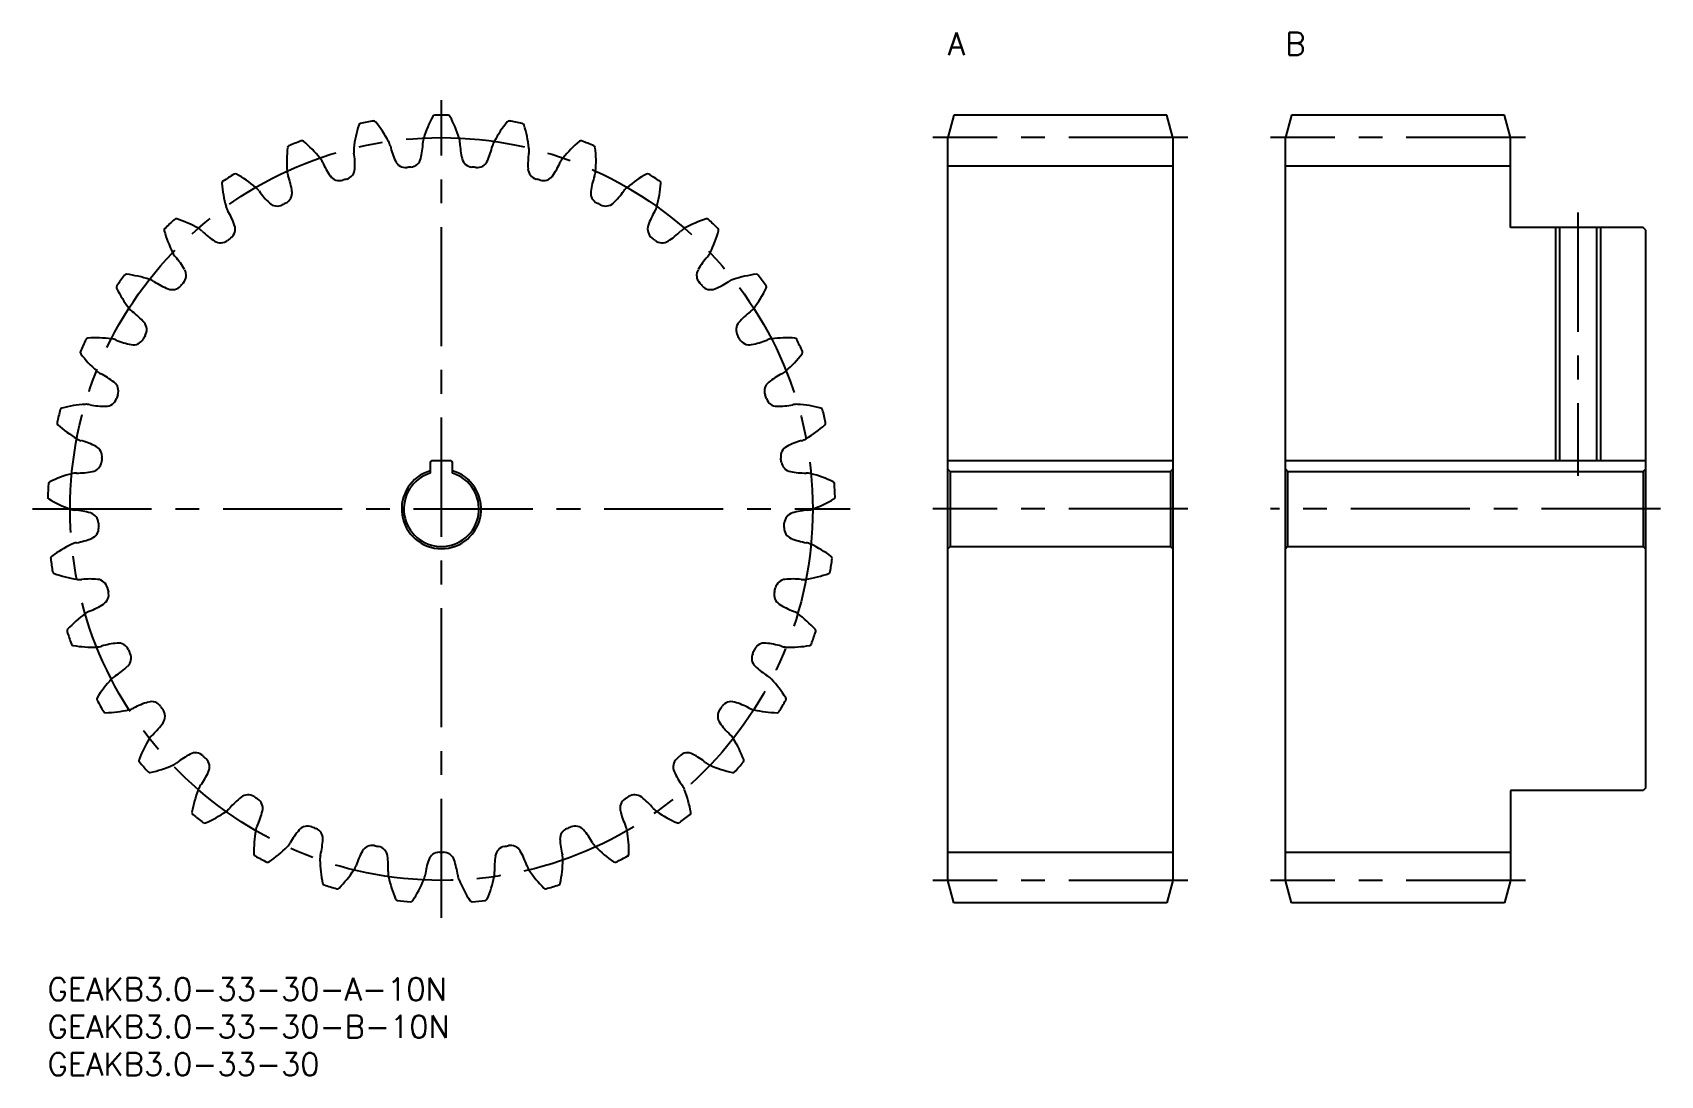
# Model space of a CAD drawing. Extents: x -2 to 215, y -13 to 126.
import ezdxf

# ---------------------------------------------------------------- set-up
doc = ezdxf.new("R2010")
doc.units = 0
doc.header["$LTSCALE"] = 0.5
doc.linetypes.add('CENTER', pattern=[50.8, 31.75, -6.35, 6.35, -6.35])
for name, color, linetype in [('MSM_CENTER', 1, 'CENTER'), ('MSM_CONTINUOUS', 7, 'CONTINUOUS'), ('MSM_NARROW', 5, 'CONTINUOUS'), ('MSM_PART_NUMBER', 7, 'CONTINUOUS')]:
    doc.layers.add(name, color=color, linetype=linetype)
doc.styles.get("Standard").update_dxf_attribs({"font": 'txt.shx', "height": 1, "bigfont": 'bigfont.shx'})

# ---------------------------------------------------------------- blocks, each defined once
blk = doc.blocks.new('*U2')
at = {"layer": 'MSM_PART_NUMBER'}
blk.add_text('GEAKB3.0-33-30-A-10N', height=3, dxfattribs=at).set_placement((0, -3))
blk = doc.blocks.new('*U3')
at = {"layer": 'MSM_PART_NUMBER'}
blk.add_text('GEAKB3.0-33-30-B-10N', height=3, dxfattribs=at).set_placement((0, -8))
blk = doc.blocks.new('*U4')
at = {"layer": 'MSM_PART_NUMBER'}
blk.add_text('GEAKB3.0-33-30', height=3, dxfattribs=at).set_placement((0, -13))
blk = doc.blocks.new('*U5')
at = {"layer": 'MSM_PART_NUMBER'}
blk.add_text('A', height=3, dxfattribs=at).set_placement((120, 123))
blk = doc.blocks.new('*U6')
at = {"layer": 'MSM_PART_NUMBER'}
blk.add_text('B', height=3, dxfattribs=at).set_placement((165, 123))

msp = doc.modelspace()

# ---------------------------------------------------------------- linework, layer by layer
at = {"layer": 'MSM_CENTER'}
for p, q in [((52.5, 8), (52.5, 117)), ((152, 112), (118, 112)), ((197, 112), (163, 112)), ((204, 102), (204, 66.9)), ((-2, 62.5), (107, 62.5)), ((152, 62.5), (118, 62.5)), ((215, 62.5), (163, 62.5)), ((152, 13), (118, 13)), ((197, 13), (163, 13))]:
    msp.add_line(p, q, dxfattribs=at)
msp.add_circle((52.5, 62.5), 49.5, dxfattribs=at)
at = {"layer": 'MSM_CONTINUOUS'}
for p, q in [((120.8, 115), (120, 112)), ((149.2, 115), (120.8, 115)), ((150, 112), (149.2, 115)), ((165.8, 115), (165, 112)), ((194.2, 115), (165.8, 115)), ((195, 112), (194.2, 115)), ((120, 13), (120, 112)), ((150, 112), (150, 13)), ((165, 13), (165, 112)), ((195, 100), (195, 112)), ((120, 108.25), (150, 108.25)), ((165, 108.25), (195, 108.25)), ((212.7, 100), (195, 100)), ((201.54, 100), (201.54, 68.9)), ((206.46, 100), (206.46, 68.9)), ((213, 99.7), (212.7, 100)), ((213, 99.7), (213, 25.3)), ((51, 68.7), (51, 67.27)), ((53.8, 68.9), (51.2, 68.9)), ((54, 67.27), (54, 68.7)), ((150, 68.9), (120, 68.9)), ((120.3, 67.5), (120, 67.8)), ((120.3, 67.5), (120.3, 57.5)), ((120.3, 67.5), (149.7, 67.5)), ((150, 67.8), (149.7, 67.5)), ((149.7, 67.5), (149.7, 57.5)), ((213, 68.9), (165, 68.9)), ((165.3, 67.5), (165, 67.8)), ((165.3, 67.5), (165.3, 57.5)), ((165.3, 67.5), (212.7, 67.5)), ((213, 67.8), (212.7, 67.5)), ((212.7, 67.5), (212.7, 57.5)), ((120.3, 57.5), (120, 57.2)), ((120.3, 57.5), (149.7, 57.5)), ((150, 57.2), (149.7, 57.5)), ((165.3, 57.5), (165, 57.2)), ((165.3, 57.5), (212.7, 57.5)), ((213, 57.2), (212.7, 57.5)), ((195, 25), (195, 13)), ((212.7, 25), (195, 25)), ((213, 25.3), (212.7, 25)), ((120, 16.75), (150, 16.75)), ((165, 16.75), (195, 16.75)), ((120.8, 10), (120, 13)), ((150, 13), (149.2, 10)), ((165.8, 10), (165, 13)), ((195, 13), (194.2, 10)), ((149.2, 10), (120.8, 10)), ((194.2, 10), (165.8, 10))]:
    msp.add_line(p, q, dxfattribs=at)
for centre, radius, start, end in [((57.23, 108.78), 16.5, 162.7392, 173.6364), ((41.76, 113.58), 0.3, 101.8758, 162.7392), ((52.5, 62.5), 52.5, 99.9425, 101.8756), ((43.49, 113.92), 0.3, 39.0789, 99.9425), ((30.91, 103.7), 16.5, 28.1818, 39.079), ((65.9, 107.04), 16.5, 151.8301, 162.7273), ((51.62, 114.69), 0.3, 90.9667, 151.8301), ((52.5, 62.5), 52.5, 89.0334, 90.9666), ((53.38, 114.69), 0.3, 28.17, 89.0334), ((39.1, 107.04), 16.5, 17.2727, 28.1699), ((74.09, 103.7), 16.5, 140.921, 151.8182), ((61.51, 113.92), 0.3, 80.0575, 140.921), ((52.5, 62.5), 52.5, 78.1244, 80.0575), ((63.24, 113.58), 0.3, 17.2609, 78.1244), ((47.77, 108.78), 16.5, 6.3636, 17.2608), ((32.28, 110.63), 0.3, 112.7847, 173.6482), ((52.5, 62.5), 52.5, 110.8516, 112.7847), ((33.92, 111.28), 0.3, 49.9881, 110.8516), ((23.5, 98.87), 16.5, 39.0909, 49.9881), ((43.28, 110.33), 2.47, 12.8032, 28.1818), ((55.59, 113.14), 10.15, 192.8444, 204.7762), ((39.89, 111.64), 10.15, 346.1328, 358.0647), ((52.5, 111.21), 2.47, 162.7273, 178.1059), ((52.5, 111.21), 2.47, 1.8941, 17.2727), ((65.11, 111.64), 10.15, 181.9353, 193.8672), ((49.41, 113.14), 10.15, 335.2238, 347.1556), ((61.72, 110.33), 2.47, 151.8182, 167.1968), ((81.5, 98.87), 16.5, 130.0119, 140.9091), ((71.08, 111.28), 0.3, 69.1484, 130.0119), ((52.5, 62.5), 52.5, 67.2153, 69.1484), ((72.72, 110.63), 0.3, 6.3517, 67.2153), ((48.39, 108.83), 16.5, 173.6483, 184.5455), ((34.4, 107.72), 2.47, 23.7123, 39.0909), ((45.95, 112.8), 10.15, 203.7535, 215.6853), ((43.28, 110.33), 2.47, 173.6364, 189.015), ((30.82, 108.36), 10.15, 357.0419, 8.9737), ((47.73, 109.51), 1.5, 204.7762, 275.7952), ((48.29, 109.56), 1.5, 275.1138, 346.1328), ((56.71, 109.56), 1.5, 193.8671, 264.8862), ((57.27, 109.51), 1.5, 264.2048, 335.2237), ((74.18, 108.36), 10.15, 171.0263, 182.9581), ((61.72, 110.33), 2.47, 350.985, 6.3636), ((59.05, 112.8), 10.15, 324.3147, 336.2465), ((70.6, 107.72), 2.47, 140.9091, 156.2877), ((56.61, 108.83), 16.5, 355.4545, 6.3517), ((52.5, 62.5), 52.5, 121.7607, 123.6938), ((25.02, 106.88), 0.3, 60.8971, 121.7607), ((17.14, 92.73), 16.5, 50, 60.8972), ((34.4, 107.72), 2.47, 184.5455, 199.9241), ((22.53, 103.43), 10.15, 7.951, 19.8828), ((38.92, 107.76), 1.5, 215.6853, 286.7043), ((52.5, 62.5), 45.75, 106.0229, 106.7043), ((39.46, 107.91), 1.5, 286.0229, 357.0419), ((52.5, 62.5), 45.75, 95.1138, 95.7952), ((52.5, 62.5), 45.75, 84.2048, 84.8862), ((65.54, 107.91), 1.5, 182.958, 253.9771), ((52.5, 62.5), 45.75, 73.2957, 73.9771), ((66.08, 107.76), 1.5, 253.2957, 324.3147), ((82.47, 103.43), 10.15, 160.1172, 172.049), ((70.6, 107.72), 2.47, 340.0759, 355.4545), ((87.86, 92.73), 16.5, 119.1028, 130), ((79.98, 106.88), 0.3, 58.2393, 119.1028), ((52.5, 62.5), 52.5, 56.3062, 58.2393), ((23.54, 105.93), 0.3, 123.6938, 184.5573), ((39.69, 107.22), 16.5, 184.5574, 195.4545), ((26.16, 103.48), 2.47, 34.6214, 50), ((36.55, 110.66), 10.15, 214.6626, 226.5944), ((31.1, 104.63), 1.5, 296.932, 7.951), ((73.9, 104.63), 1.5, 172.049, 243.068), ((68.45, 110.66), 10.15, 313.4056, 325.3374), ((78.84, 103.48), 2.47, 130, 145.3786), ((65.31, 107.22), 16.5, 344.5455, 355.4426), ((81.46, 105.93), 0.3, 355.4427, 56.3062), ((26.16, 103.48), 2.47, 195.4545, 210.8332), ((15.32, 97.02), 10.15, 18.8601, 30.7919), ((30.6, 104.37), 1.5, 226.5944, 297.6134), ((52.5, 62.5), 45.75, 116.932, 117.6134), ((52.5, 62.5), 45.75, 62.3866, 63.068), ((74.4, 104.37), 1.5, 242.3866, 313.4056), ((89.68, 97.02), 10.15, 149.2081, 161.1399), ((78.84, 103.48), 2.47, 329.1668, 344.5455), ((15.85, 99.67), 0.3, 134.6029, 195.4664), ((52.5, 62.5), 52.5, 132.6698, 134.6029), ((17.12, 100.88), 0.3, 71.8063, 132.6698), ((12.06, 85.49), 16.5, 60.9091, 71.8063), ((18.89, 97.75), 2.47, 45.5305, 60.9091), ((23.51, 99.81), 1.5, 307.8411, 18.8601), ((81.49, 99.81), 1.5, 161.1399, 232.1589), ((86.11, 97.75), 2.47, 119.0909, 134.4695), ((92.94, 85.49), 16.5, 108.1937, 119.0909), ((87.88, 100.88), 0.3, 47.3302, 108.1937), ((52.5, 62.5), 52.5, 45.3971, 47.3302), ((89.15, 99.67), 0.3, 344.5336, 45.3971), ((31.46, 103.99), 16.5, 195.4664, 206.3636), ((27.72, 106.77), 10.15, 225.5717, 237.5035), ((23.07, 99.47), 1.5, 237.5035, 308.5225), ((52.5, 62.5), 45.75, 127.8411, 128.5225), ((52.5, 62.5), 45.75, 51.4775, 52.1589), ((81.93, 99.47), 1.5, 231.4775, 302.4965), ((77.28, 106.77), 10.15, 302.4965, 314.4283), ((73.54, 103.99), 16.5, 333.6364, 344.5336), ((18.89, 97.75), 2.47, 206.3636, 221.7422), ((9.46, 89.36), 10.15, 29.7692, 41.701), ((95.54, 89.36), 10.15, 138.299, 150.2308), ((86.11, 97.75), 2.47, 318.2578, 333.6364), ((52.5, 62.5), 52.5, 143.5789, 145.512), ((10.5, 93.49), 0.3, 82.7154, 143.5789), ((8.44, 77.42), 16.5, 71.8182, 82.7154), ((16.98, 93.65), 1.5, 318.7502, 29.7692), ((88.02, 93.65), 1.5, 150.2308, 221.2498), ((96.56, 77.42), 16.5, 97.2846, 108.1818), ((94.5, 93.49), 0.3, 36.4211, 97.2846), ((52.5, 62.5), 52.5, 34.488, 36.4211), ((9.47, 92.06), 0.3, 145.512, 206.3755), ((23.99, 99.25), 16.5, 206.3755, 217.2727), ((12.82, 90.76), 2.47, 56.4396, 71.8182), ((19.79, 101.28), 10.15, 236.4808, 248.4126), ((16.61, 93.23), 1.5, 248.4126, 319.4316), ((52.5, 62.5), 45.75, 138.7502, 139.4316), ((52.5, 62.5), 45.75, 40.5684, 41.2498), ((88.39, 93.23), 1.5, 220.5684, 291.5874), ((85.21, 101.28), 10.15, 291.5874, 303.5192), ((92.18, 90.76), 2.47, 108.1818, 123.5604), ((81.01, 99.25), 16.5, 322.7273, 333.6245), ((95.53, 92.06), 0.3, 333.6245, 34.488), ((12.82, 90.76), 2.47, 217.2727, 232.6513), ((92.18, 90.76), 2.47, 307.3487, 322.7273), ((5.16, 80.73), 10.15, 40.6783, 52.6101), ((11.72, 86.37), 1.5, 329.6593, 40.6783), ((93.28, 86.37), 1.5, 139.3217, 210.3407), ((99.84, 80.73), 10.15, 127.3899, 139.3217), ((52.5, 62.5), 52.5, 154.488, 156.4211), ((5.39, 84.98), 0.3, 93.6245, 154.488), ((6.41, 68.81), 16.5, 82.7273, 93.6245), ((8.19, 82.74), 2.47, 67.3487, 82.7273), ((13.04, 94.39), 10.15, 247.3899, 259.3217), ((11.44, 85.88), 1.5, 259.3217, 330.3407), ((52.5, 62.5), 45.75, 149.6593, 150.3407), ((52.5, 62.5), 45.75, 29.6593, 30.3407), ((93.56, 85.88), 1.5, 209.6593, 280.6783), ((91.96, 94.39), 10.15, 280.6783, 292.6101), ((96.81, 82.74), 2.47, 97.2727, 112.6513), ((98.59, 68.81), 16.5, 86.3755, 97.2727), ((99.61, 84.98), 0.3, 25.512, 86.3755), ((52.5, 62.5), 52.5, 23.5789, 25.512), ((4.66, 83.38), 0.3, 156.4211, 217.2846), ((17.55, 93.19), 16.5, 217.2846, 228.1818), ((87.45, 93.19), 16.5, 311.8182, 322.7154), ((100.34, 83.38), 0.3, 322.7154, 23.5789), ((8.19, 82.74), 2.47, 228.1818, 243.5604), ((2.56, 71.44), 10.15, 51.5874, 63.5192), ((102.44, 71.44), 10.15, 116.4808, 128.4126), ((96.81, 82.74), 2.47, 296.4396, 311.8182), ((7.94, 78.22), 1.5, 340.5684, 51.5874), ((97.06, 78.22), 1.5, 128.4126, 199.4316), ((1.99, 75.66), 0.3, 104.5336, 165.3971), ((6.05, 59.98), 16.5, 93.6364, 104.5336), ((5.16, 73.98), 2.47, 78.2578, 93.6364), ((7.72, 86.34), 10.15, 258.299, 270.2308), ((7.76, 77.69), 1.5, 270.2308, 341.2498), ((52.5, 62.5), 45.75, 160.5684, 161.2498), ((52.5, 62.5), 45.75, 18.7502, 19.4316), ((97.24, 77.69), 1.5, 198.7502, 269.7692), ((97.28, 86.34), 10.15, 269.7692, 281.701), ((99.84, 73.98), 2.47, 86.3636, 101.7422), ((98.95, 59.98), 16.5, 75.4664, 86.3636), ((103.01, 75.66), 0.3, 14.6029, 75.4665), ((1.57, 73.95), 0.3, 167.3302, 228.1937), ((52.5, 62.5), 52.5, 165.3971, 167.3302), ((52.5, 62.5), 52.5, 12.6698, 14.6029), ((103.43, 73.95), 0.3, 311.8063, 12.6698), ((12.37, 86.02), 16.5, 228.1937, 239.0909), ((5.16, 73.98), 2.47, 239.0909, 254.4695), ((99.84, 73.98), 2.47, 285.5305, 300.9091), ((92.63, 86.02), 16.5, 300.9091, 311.8063), ((1.78, 61.83), 10.15, 62.4965, 74.4283), ((5.77, 69.5), 1.5, 351.4775, 62.4965), ((99.23, 69.5), 1.5, 117.5035, 188.5225), ((103.22, 61.83), 10.15, 105.5717, 117.5035), ((3.84, 64.82), 2.47, 89.1668, 104.5455), ((4.02, 77.44), 10.15, 269.2081, 281.1399), ((5.69, 68.95), 1.5, 281.1399, 352.1589), ((52.5, 62.5), 45.75, 171.4775, 172.1589), ((52.5, 62.5), 5.3, 106.4405, 73.5595), ((51.2, 68.7), 0.2, 90, 180), ((53.8, 68.7), 0.2, 0, 90), ((52.5, 62.5), 45.75, 7.8411, 8.5225), ((99.31, 68.95), 1.5, 187.8411, 258.8601), ((100.98, 77.44), 10.15, 258.8601, 270.7919), ((101.16, 64.82), 2.47, 75.4545, 90.8332), ((52.5, 62.5), 52.5, 176.3062, 178.2393), ((0.41, 65.86), 0.3, 115.4426, 176.3062), ((7.37, 51.23), 16.5, 104.5455, 115.4426), ((52.5, 62.5), 5, 107.4576, 72.5424), ((97.63, 51.23), 16.5, 64.5574, 75.4545), ((104.59, 65.86), 0.3, 3.6938, 64.5574), ((52.5, 62.5), 52.5, 1.7607, 3.6938), ((0.32, 64.1), 0.3, 178.2393, 239.1028), ((8.64, 78), 16.5, 239.1028, 250), ((96.36, 78), 16.5, 290, 300.8972), ((104.68, 64.1), 0.3, 300.8972, 1.7607), ((3.84, 64.82), 2.47, 250, 265.3786), ((2.82, 52.24), 10.15, 73.4056, 85.3374), ((5.29, 60.53), 1.5, 2.3866, 73.4056), ((99.71, 60.53), 1.5, 106.5944, 177.6134), ((102.18, 52.24), 10.15, 94.6626, 106.5944), ((101.16, 64.82), 2.47, 274.6214, 290), ((5.32, 59.97), 1.5, 292.049, 3.068), ((52.5, 62.5), 45.75, 182.3866, 183.068), ((52.5, 62.5), 45.75, 356.932, 357.6134), ((99.68, 59.97), 1.5, 176.932, 247.951), ((10.32, 42.9), 16.5, 115.4545, 126.3517), ((4.28, 55.57), 2.47, 100.0759, 115.4545), ((2.07, 67.99), 10.15, 280.1172, 292.049), ((102.93, 67.99), 10.15, 247.951, 259.8828), ((100.72, 55.57), 2.47, 64.5455, 79.9241), ((94.68, 42.9), 16.5, 53.6483, 64.5455), ((0.71, 55.94), 0.3, 126.3517, 187.2153), ((52.5, 62.5), 52.5, 187.2153, 189.1484), ((52.5, 62.5), 52.5, 350.8516, 352.7847), ((104.29, 55.94), 0.3, 352.7847, 53.6483), ((0.96, 54.2), 0.3, 189.1484, 250.0119), ((6.5, 69.42), 16.5, 250.0119, 260.9091), ((4.28, 55.57), 2.47, 260.9091, 276.2877), ((5.66, 43.02), 10.15, 84.3147, 96.2465), ((6.52, 51.63), 1.5, 13.2957, 84.3147), ((98.48, 51.63), 1.5, 95.6853, 166.7043), ((99.34, 43.02), 10.15, 83.7535, 95.6853), ((100.72, 55.57), 2.47, 263.7123, 279.0909), ((98.5, 69.42), 16.5, 279.0909, 289.9881), ((104.04, 54.2), 0.3, 289.9882, 350.8516), ((6.65, 51.09), 1.5, 302.958, 13.9771), ((52.5, 62.5), 45.75, 193.2957, 193.9771), ((98.35, 51.09), 1.5, 166.0229, 237.0419), ((52.5, 62.5), 45.75, 346.0229, 346.7043), ((14.79, 35.27), 16.5, 126.3636, 137.2608), ((6.47, 46.57), 2.47, 110.985, 126.3636), ((1.94, 58.35), 10.15, 291.0263, 302.9581), ((103.06, 58.35), 10.15, 237.0419, 248.9737), ((98.53, 46.57), 2.47, 53.6364, 69.015), ((90.21, 35.27), 16.5, 42.7392, 53.6364), ((2.89, 46.26), 0.3, 137.2608, 198.1244), ((52.5, 62.5), 52.5, 198.1244, 200.0575), ((52.5, 62.5), 52.5, 339.9425, 341.8756), ((102.11, 46.26), 0.3, 341.8756, 42.7392), ((3.47, 44.6), 0.3, 200.0575, 260.921), ((6.02, 60.59), 16.5, 260.921, 271.8182), ((6.47, 46.57), 2.47, 271.8182, 287.1968), ((10.19, 34.51), 10.15, 95.2238, 107.1556), ((9.4, 43.13), 1.5, 24.2048, 95.2237), ((52.5, 62.5), 45.75, 204.2048, 204.8862), ((52.5, 62.5), 45.75, 335.1138, 335.7952), ((95.6, 43.13), 1.5, 84.7762, 155.7952), ((94.81, 34.51), 10.15, 72.8444, 84.7762), ((98.53, 46.57), 2.47, 252.8032, 268.1818), ((98.98, 60.59), 16.5, 268.1818, 279.079), ((101.53, 44.6), 0.3, 279.0791, 339.9425), ((3.64, 48.86), 10.15, 301.9353, 313.8672), ((9.64, 42.62), 1.5, 313.8671, 24.8862), ((95.36, 42.62), 1.5, 155.1138, 226.1328), ((101.36, 48.86), 10.15, 226.1328, 238.0647), ((20.62, 28.62), 16.5, 137.2727, 148.1699), ((10.31, 38.14), 2.47, 121.8941, 137.2727), ((94.69, 38.14), 2.47, 42.7273, 58.1059), ((84.38, 28.62), 16.5, 31.8301, 42.7273), ((6.86, 37.17), 0.3, 148.1699, 209.0334), ((52.5, 62.5), 52.5, 209.0334, 210.9666), ((52.5, 62.5), 52.5, 329.0334, 330.9666), ((98.14, 37.17), 0.3, 330.9666, 31.8301), ((7.74, 35.64), 0.3, 210.9666, 271.8301), ((7.22, 51.83), 16.5, 271.8301, 282.7273), ((10.31, 38.14), 2.47, 282.7273, 298.1059), ((16.25, 27.01), 10.15, 106.1328, 118.0647), ((13.85, 35.32), 1.5, 35.1138, 106.1328), ((52.5, 62.5), 45.75, 215.1138, 215.7952), ((14.17, 34.86), 1.5, 324.7762, 35.7952), ((90.83, 34.86), 1.5, 144.2048, 215.2237), ((52.5, 62.5), 45.75, 324.2048, 324.8862), ((91.15, 35.32), 1.5, 73.8671, 144.8862), ((88.75, 27.01), 10.15, 61.9353, 73.8672), ((94.69, 38.14), 2.47, 241.8941, 257.2727), ((97.78, 51.83), 16.5, 257.2727, 268.1699), ((97.26, 35.64), 0.3, 268.17, 329.0334), ((7.11, 39.86), 10.15, 312.8444, 324.7762), ((97.89, 39.86), 10.15, 215.2238, 227.1556), ((27.61, 23.2), 16.5, 148.1818, 159.079), ((15.69, 30.6), 2.47, 132.8032, 148.1818), ((89.31, 30.6), 2.47, 31.8182, 47.1968), ((77.39, 23.2), 16.5, 20.921, 31.8182), ((12.48, 28.99), 0.3, 159.079, 219.9425), ((52.5, 62.5), 52.5, 219.9425, 221.8756), ((10.06, 43.46), 16.5, 282.7392, 293.6364), ((15.69, 30.6), 2.47, 293.6364, 309.015), ((23.63, 20.79), 10.15, 117.0419, 128.9737), ((19.69, 28.5), 1.5, 46.0229, 117.0419), ((52.5, 62.5), 45.75, 226.0229, 226.7043), ((20.1, 28.11), 1.5, 335.6853, 46.7043), ((84.9, 28.11), 1.5, 133.2957, 204.3147), ((52.5, 62.5), 45.75, 313.2957, 313.9771), ((85.31, 28.5), 1.5, 62.958, 133.9771), ((81.37, 20.79), 10.15, 51.0263, 62.9581), ((89.31, 30.6), 2.47, 230.985, 246.3636), ((94.94, 43.46), 16.5, 246.3636, 257.2608), ((52.5, 62.5), 52.5, 318.1244, 320.0575), ((92.52, 28.99), 0.3, 320.0575, 20.921), ((13.63, 27.66), 0.3, 221.8756, 282.7392), ((12.21, 31.67), 10.15, 323.7535, 335.6853), ((92.79, 31.67), 10.15, 204.3147, 216.2465), ((91.37, 27.66), 0.3, 257.2609, 318.1244), ((35.5, 19.2), 16.5, 159.0909, 169.9881), ((22.39, 24.21), 2.47, 143.7123, 159.0909), ((32.04, 16.08), 10.15, 127.951, 139.8828), ((26.72, 22.9), 1.5, 56.932, 127.951), ((52.5, 62.5), 45.75, 236.932, 237.6134), ((52.5, 62.5), 45.75, 302.3866, 303.068), ((78.28, 22.9), 1.5, 52.049, 123.068), ((72.96, 16.08), 10.15, 40.1172, 52.049), ((82.61, 24.21), 2.47, 20.9091, 36.2877), ((69.5, 19.2), 16.5, 10.0119, 20.9091), ((19.54, 22.02), 0.3, 169.9882, 230.8516), ((52.5, 62.5), 52.5, 230.8516, 232.7847), ((14.43, 35.77), 16.5, 293.6483, 304.5455), ((22.39, 24.21), 2.47, 304.5455, 319.9241), ((18.77, 24.61), 10.15, 334.6626, 346.5944), ((27.19, 22.6), 1.5, 346.5944, 57.6134), ((77.81, 22.6), 1.5, 122.3866, 193.4056), ((86.23, 24.61), 10.15, 193.4056, 205.3374), ((82.61, 24.21), 2.47, 220.0759, 235.4545), ((90.57, 35.77), 16.5, 235.4545, 246.3517), ((52.5, 62.5), 52.5, 307.2153, 309.1484), ((85.46, 22.02), 0.3, 309.1484, 10.0119), ((20.93, 20.93), 0.3, 232.7847, 293.6483), ((44, 16.77), 16.5, 170, 180.8972), ((30.18, 19.2), 2.47, 154.6214, 170), ((41.2, 13.05), 10.15, 138.8601, 150.7919), ((34.68, 18.74), 1.5, 67.8411, 138.8601), ((52.5, 62.5), 45.75, 247.8411, 248.5225), ((35.2, 18.53), 1.5, 357.5035, 68.5225), ((69.8, 18.53), 1.5, 111.4775, 182.4965), ((52.5, 62.5), 45.75, 291.4775, 292.1589), ((70.32, 18.74), 1.5, 41.1399, 112.1589), ((63.8, 13.05), 10.15, 29.2081, 41.1399), ((74.82, 19.2), 2.47, 10, 25.3786), ((61, 16.77), 16.5, 359.1028, 10), ((84.07, 20.93), 0.3, 246.3517, 307.2153), ((20.18, 29.05), 16.5, 304.5574, 315.4545), ((30.18, 19.2), 2.47, 315.4545, 330.8332), ((26.55, 18.91), 10.15, 345.5717, 357.5035), ((43.28, 16.16), 1.5, 78.7502, 149.7692), ((52.5, 62.5), 45.75, 258.7502, 259.4316), ((43.83, 16.05), 1.5, 8.4126, 79.4316), ((61.17, 16.05), 1.5, 100.5684, 171.5874), ((52.5, 62.5), 45.75, 280.5684, 281.2498), ((61.72, 16.16), 1.5, 30.2308, 101.2498), ((78.45, 18.91), 10.15, 182.4965, 194.4283), ((74.82, 19.2), 2.47, 209.1668, 224.5455), ((84.82, 29.05), 16.5, 224.5455, 235.4426), ((27.8, 16.51), 0.3, 180.8972, 241.7607), ((52.5, 62.5), 52.5, 241.7607, 243.6938), ((29.37, 15.71), 0.3, 243.6938, 304.5574), ((38.78, 15.76), 2.47, 165.5305, 180.9091), ((52.81, 15.98), 16.5, 180.9091, 191.8063), ((50.76, 11.8), 10.15, 149.7692, 161.701), ((35.27, 14.79), 10.15, 356.4808, 8.4126), ((60.39, 12.39), 10.15, 160.6783, 172.6101), ((52.22, 15.25), 1.5, 89.6593, 160.6783), ((52.5, 62.5), 45.75, 269.6593, 270.3407), ((52.78, 15.25), 1.5, 19.3217, 90.3407), ((44.61, 12.39), 10.15, 7.3899, 19.3217), ((69.73, 14.79), 10.15, 171.5874, 183.5192), ((54.24, 11.8), 10.15, 18.299, 30.2308), ((52.19, 15.98), 16.5, 348.1937, 359.0909), ((66.22, 15.76), 2.47, 359.0909, 14.4695), ((75.63, 15.71), 0.3, 235.4427, 296.3062), ((52.5, 62.5), 52.5, 296.3062, 298.2393), ((77.2, 16.51), 0.3, 298.2393, 359.1028), ((27.09, 23.54), 16.5, 315.4664, 326.3636), ((38.78, 15.76), 2.47, 326.3636, 341.7422), ((47.87, 14.01), 2.47, 176.4396, 191.8182), ((61.61, 16.88), 16.5, 191.8182, 202.7154), ((34.93, 19.43), 16.5, 326.3755, 337.2727), ((47.87, 14.01), 2.47, 337.2727, 352.6513), ((57.13, 14.01), 2.47, 187.3487, 202.7273), ((70.07, 19.43), 16.5, 202.7273, 213.6245), ((43.39, 16.88), 16.5, 337.2846, 348.1818), ((57.13, 14.01), 2.47, 348.1818, 3.5604), ((66.22, 15.76), 2.47, 198.2578, 213.6364), ((77.91, 23.54), 16.5, 213.6364, 224.5336), ((36.95, 12.67), 0.3, 191.8063, 252.6698), ((52.5, 62.5), 52.5, 252.6698, 254.6029), ((38.64, 12.17), 0.3, 254.6029, 315.4665), ((66.36, 12.17), 0.3, 224.5336, 285.3971), ((52.5, 62.5), 52.5, 285.3971, 287.3302), ((68.05, 12.67), 0.3, 287.3302, 348.1937), ((46.66, 10.63), 0.3, 202.7154, 263.5789), ((52.5, 62.5), 52.5, 263.5789, 265.512), ((48.42, 10.46), 0.3, 265.512, 326.3755), ((56.58, 10.46), 0.3, 213.6245, 274.488), ((52.5, 62.5), 52.5, 274.488, 276.4211), ((58.34, 10.63), 0.3, 276.4211, 337.2846)]:
    msp.add_arc(centre, radius, start, end, dxfattribs=at)
at = {"layer": 'MSM_NARROW'}
for p, q in [((201, 100), (201, 68.9)), ((207, 100), (207, 68.9))]:
    msp.add_line(p, q, dxfattribs=at)

# ---------------------------------------------------------------- block references
at = {"layer": 'MSM_CONTINUOUS'}
for name in ['*U5', '*U6', '*U2', '*U3', '*U4']:
    msp.add_blockref(name, (0, 0), dxfattribs=at)

doc.saveas('drawing.dxf')
